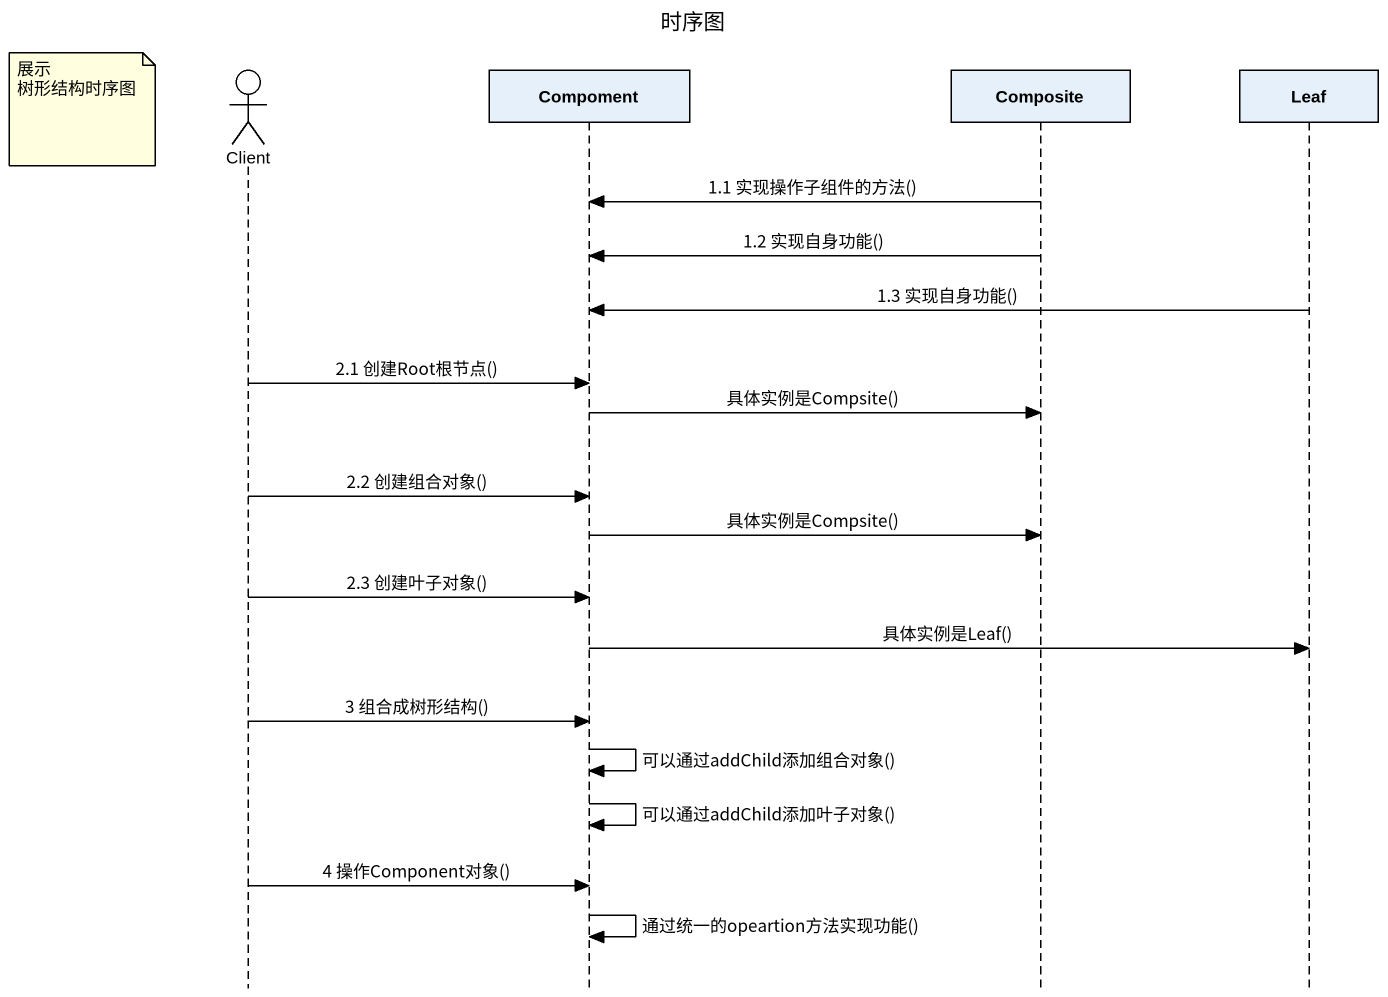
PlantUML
@startuml
title 时序图
hide footbox
actor Client
participant Compoment
participant Composite
participant Leaf

note left of Client
  展示
  树形结构时序图
end note
Composite -> Compoment : 1.1 实现操作子组件的方法()
Composite -> Compoment : 1.2 实现自身功能()
Leaf -> Compoment : 1.3 实现自身功能()
Client -> Compoment : 2.1 创建Root根节点()
Compoment -> Composite : 具体实例是Compsite()
Client -> Compoment : 2.2 创建组合对象()
Compoment -> Composite : 具体实例是Compsite()
Client -> Compoment : 2.3 创建叶子对象()
Compoment -> Leaf : 具体实例是Leaf()
Client -> Compoment : 3 组合成树形结构()
Compoment -> Compoment : 可以通过addChild添加组合对象()
Compoment -> Compoment : 可以通过addChild添加叶子对象()
Client -> Compoment : 4 操作Component对象()
Compoment -> Compoment : 通过统一的opeartion方法实现功能()
@enduml
